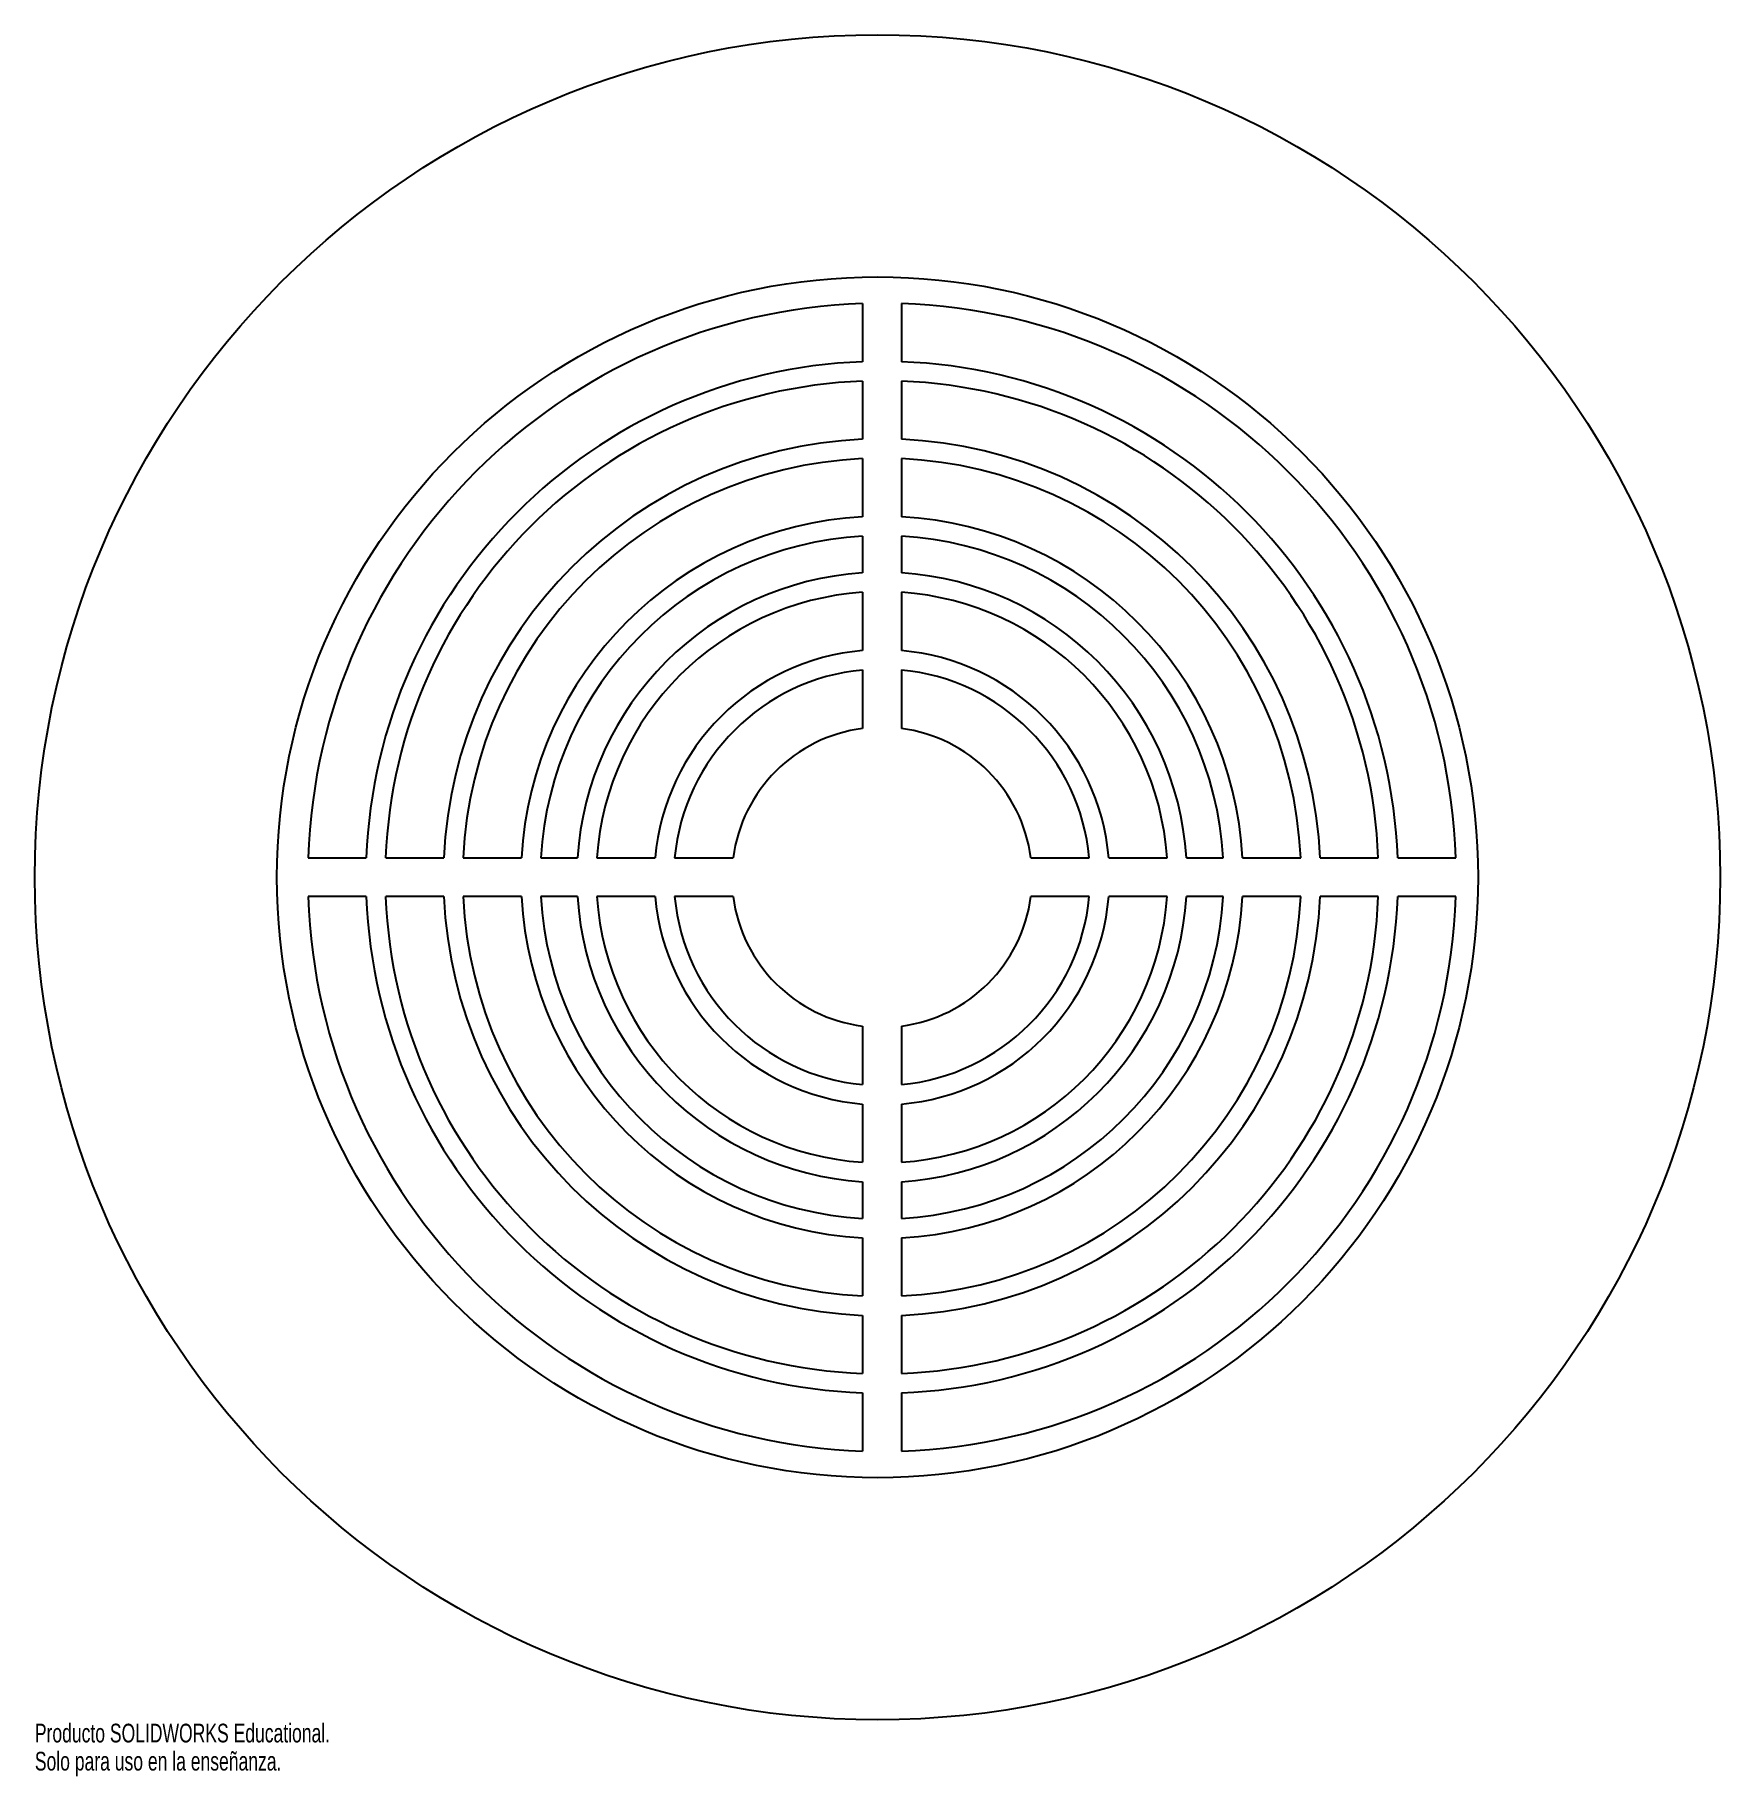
# Paper-space layout '_Frontal' of a CAD drawing. Header units: millimetres. Extents: x -21.9 to 21.6, y -23.2 to 21.8.
import ezdxf

# ---------------------------------------------------------------- set-up
doc = ezdxf.new("R2010")
doc.units = ezdxf.units.MM
doc.styles.add('SLDTEXTSTYLE0', font='TXT', dxfattribs={"width": 0.7})

psp = doc.layouts.new('_Frontal')

# ---------------------------------------------------------------- linework, layer by layer
at = {"color": 7, "linetype": 'Continuous', "lineweight": 25}
for p, q in [((-0.5, 14.812), (-0.5, 13.311)), ((0.5, 14.812), (0.5, 13.311)), ((-0.5, 12.81), (-0.5, 11.309)), ((0.5, 12.81), (0.5, 11.309)), ((-0.5, 10.808), (-0.5, 9.307)), ((0.5, 10.808), (0.5, 9.307)), ((-0.5, 8.806), (-0.5, 7.859)), ((0.5, 8.806), (0.5, 7.859)), ((-0.5, 7.358), (-0.5, 5.854)), ((0.5, 7.358), (0.5, 5.854)), ((-0.5, 5.352), (-0.5, 3.843)), ((0.5, 5.352), (0.5, 3.843)), ((-14.812, 0.5), (-13.311, 0.5)), ((-12.81, 0.5), (-11.309, 0.5)), ((-10.808, 0.5), (-9.307, 0.5)), ((-8.806, 0.5), (-7.859, 0.5)), ((-7.358, 0.5), (-5.854, 0.5)), ((-5.352, 0.5), (-3.843, 0.5)), ((3.843, 0.5), (5.352, 0.5)), ((5.854, 0.5), (7.358, 0.5)), ((7.859, 0.5), (8.806, 0.5)), ((9.307, 0.5), (10.808, 0.5)), ((11.309, 0.5), (12.81, 0.5)), ((13.311, 0.5), (14.812, 0.5)), ((-13.311, -0.5), (-14.812, -0.5)), ((-11.309, -0.5), (-12.81, -0.5)), ((-9.307, -0.5), (-10.808, -0.5)), ((-7.859, -0.5), (-8.806, -0.5)), ((-5.854, -0.5), (-7.358, -0.5)), ((-3.843, -0.5), (-5.352, -0.5)), ((5.352, -0.5), (3.843, -0.5)), ((7.358, -0.5), (5.854, -0.5)), ((8.806, -0.5), (7.859, -0.5)), ((10.808, -0.5), (9.307, -0.5)), ((12.81, -0.5), (11.309, -0.5)), ((14.812, -0.5), (13.311, -0.5)), ((-0.5, -3.843), (-0.5, -5.352)), ((0.5, -3.843), (0.5, -5.352)), ((-0.5, -5.854), (-0.5, -7.358)), ((0.5, -5.854), (0.5, -7.358)), ((-0.5, -7.859), (-0.5, -8.806)), ((0.5, -7.859), (0.5, -8.806)), ((-0.5, -9.307), (-0.5, -10.808)), ((0.5, -9.307), (0.5, -10.808)), ((-0.5, -11.309), (-0.5, -12.81)), ((0.5, -11.309), (0.5, -12.81)), ((-0.5, -13.311), (-0.5, -14.812)), ((0.5, -13.311), (0.5, -14.812))]:
    psp.add_line(p, q, dxfattribs=at)
for radius in [21.75, 15.5]:
    psp.add_circle((-0.115, 0), radius, dxfattribs=at)
for radius, start, end in [(14.82, 91.9334, 178.0666), (14.82, 1.9334, 88.0666), (13.32, 92.1512, 177.8488), (13.32, 2.1512, 87.8488), (12.82, 92.2352, 177.7648), (12.82, 2.2352, 87.7648), (11.32, 92.5316, 177.4684), (11.32, 2.5316, 87.4684), (10.82, 92.6486, 177.3514), (10.82, 2.6486, 87.3514), (9.32, 93.0753, 176.9247), (9.32, 3.0753, 86.9247), (8.82, 93.2498, 176.7502), (8.82, 3.2498, 86.7502), (7.875, 93.6401, 176.3599), (7.875, 3.6401, 86.3599), (7.375, 93.8873, 176.1127), (7.375, 3.8873, 86.1127), (5.875, 94.8819, 175.1181), (5.875, 4.8819, 85.1181), (5.375, 95.3372, 174.6628), (5.375, 5.3372, 84.6628), (3.875, 97.413, 172.587), (3.875, 7.413, 82.587), (14.82, 181.9334, 268.0666), (13.32, 182.1512, 267.8488), (12.82, 182.2352, 267.7648), (11.32, 182.5316, 267.4684), (10.82, 182.6486, 267.3514), (9.32, 183.0753, 266.9247), (8.82, 183.2498, 266.7502), (7.875, 183.6401, 266.3599), (7.375, 183.8873, 266.1127), (5.875, 184.8819, 265.1181), (5.375, 185.3372, 264.6628), (3.875, 187.413, 262.587), (14.82, 271.9334, 358.0666), (13.32, 272.1512, 357.8488), (10.82, 272.6486, 357.3514), (9.32, 273.0753, 356.9247), (7.375, 273.8873, 356.1127), (5.875, 274.8819, 355.1181), (12.82, 272.2352, 357.7648), (11.32, 272.5316, 357.4684), (8.82, 273.2498, 356.7502), (7.875, 273.6401, 356.3599), (5.375, 275.3372, 354.6628), (3.875, 277.413, 352.587)]:
    psp.add_arc((0, 0), radius, start, end, dxfattribs=at)

# ---------------------------------------------------------------- texts
at = {"color": 7, "linetype": 'Continuous', "char_height": 0.48336, "attachment_point": 1, "style": 'SLDTEXTSTYLE0'}
for s, insert in [('Producto SOLIDWORKS Educational.', (-21.865, -21.852)), ('Solo para uso en la enseñanza.', (-21.865, -22.577))]:
    psp.add_mtext(s, dxfattribs=dict(at, insert=insert))

doc.saveas('drawing.dxf')
